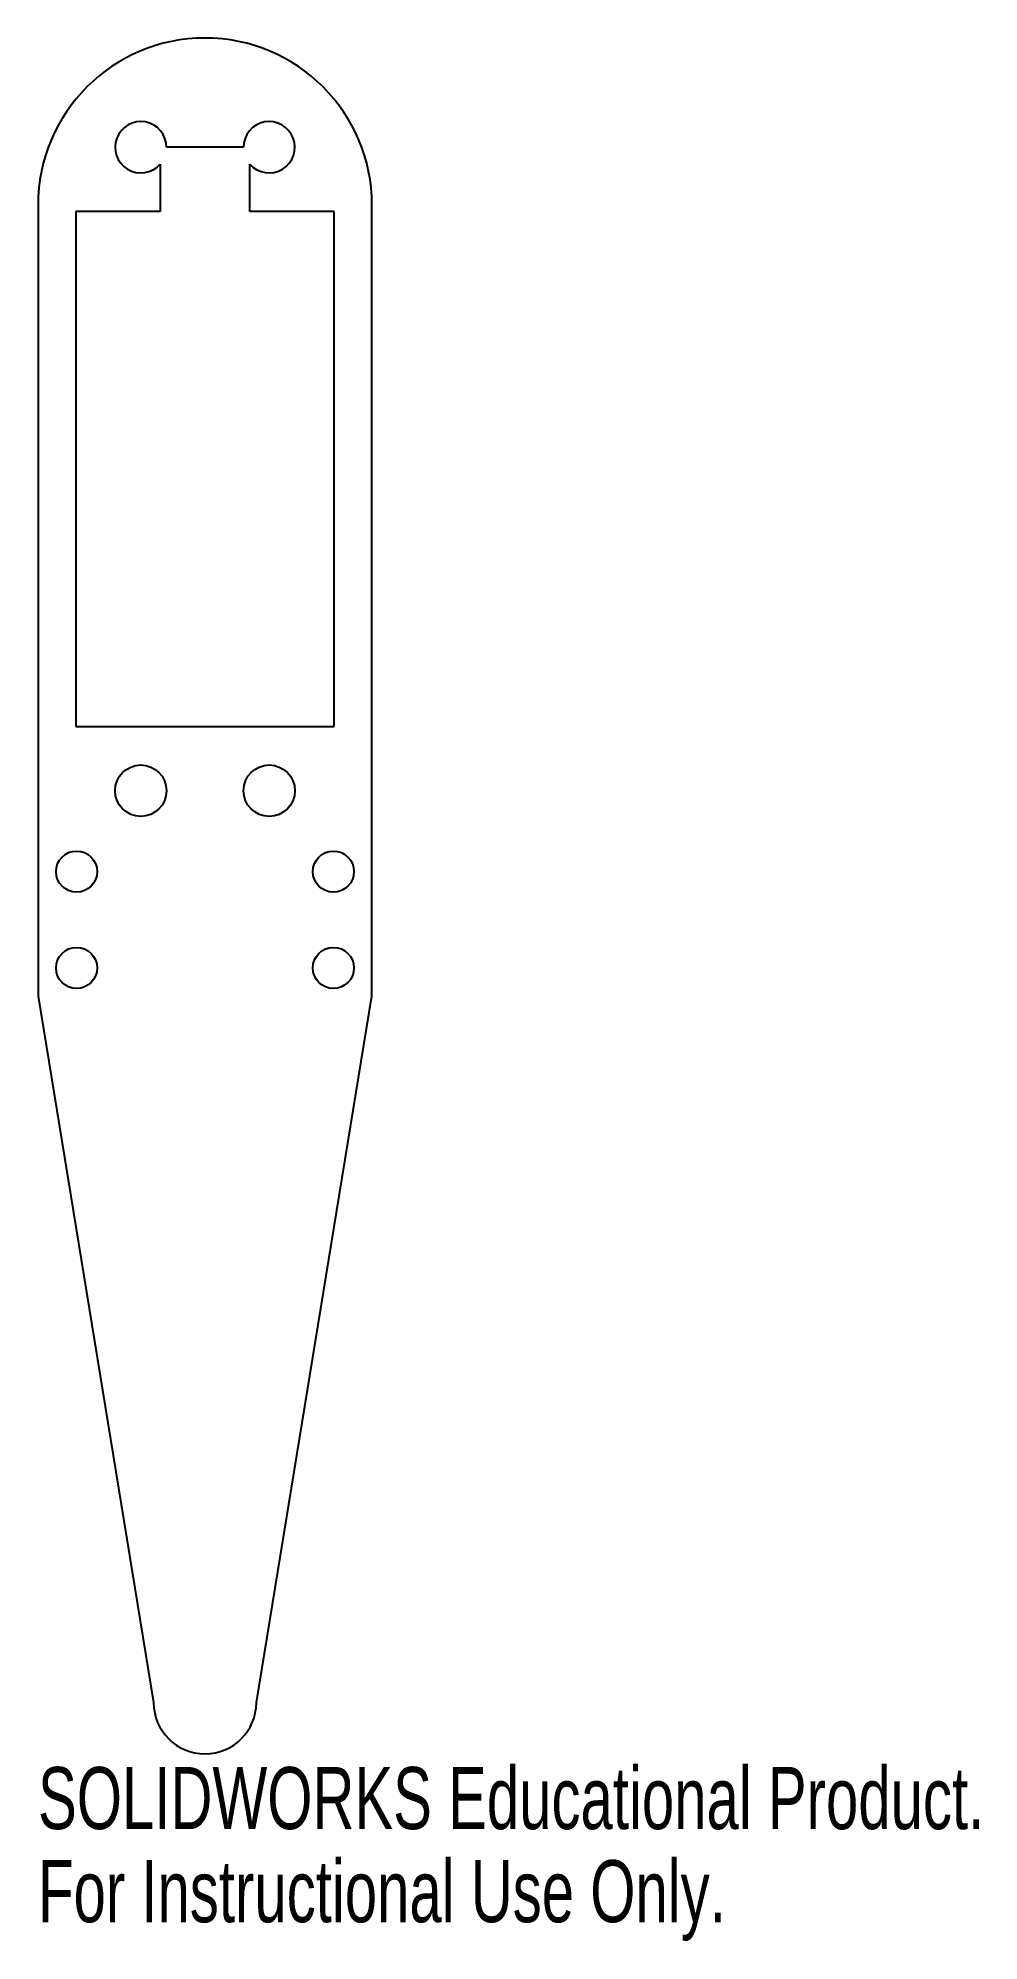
# Model space of a CAD drawing. Header units: millimetres. Extents: x -13 to 60, y -135 to 13.
import ezdxf

# ---------------------------------------------------------------- set-up
doc = ezdxf.new("R2010")
doc.units = ezdxf.units.MM
doc.styles.add('SLDTEXTSTYLE0', font='TXT', dxfattribs={"width": 0.7})

msp = doc.modelspace()

# ---------------------------------------------------------------- linework, layer by layer
at = {"color": 7, "linetype": 'Continuous', "lineweight": 25}
for p, q in [((3, 4.5), (-3, 4.5)), ((-3.5, 3.18), (-3.5, -0.5)), ((3.5, -0.5), (3.5, 3.18)), ((-13, 0), (-13, -61.6)), ((13, -61.6), (13, 0)), ((-10.05, -0.5), (-10.05, -40.6)), ((-3.5, -0.5), (-10.05, -0.5)), ((10.05, -0.5), (3.5, -0.5)), ((10.05, -40.6), (10.05, -0.5)), ((-10.05, -40.6), (10.05, -40.6)), ((-13, -61.6), (-4, -116.6)), ((4, -116.6), (13, -61.6))]:
    msp.add_line(p, q, dxfattribs=at)
for centre, radius in [((-5, -45.6), 2), ((5, -45.6), 2), ((-10, -51.9), 1.6), ((10, -51.9), 1.6), ((-10, -59.4), 1.6), ((10, -59.4), 1.6)]:
    msp.add_circle(centre, radius, dxfattribs=at)
for centre, radius, start, end in [((0, 0), 13, 0, 180), ((-5, 4.5), 2, 0, 318.5904), ((5, 4.5), 2, 221.4096, 180), ((0, -116.6), 4, 180, 0)]:
    msp.add_arc(centre, radius, start, end, dxfattribs=at)

# ---------------------------------------------------------------- texts
at = {"color": 7, "linetype": 'Continuous', "char_height": 4.8336, "attachment_point": 1, "style": 'SLDTEXTSTYLE0'}
for s, insert in [('SOLIDWORKS Educational Product.', (-13, -121.62)), ('For Instructional Use Only.', (-13, -128.87))]:
    msp.add_mtext(s, dxfattribs=dict(at, insert=insert))

doc.saveas('drawing.dxf')
